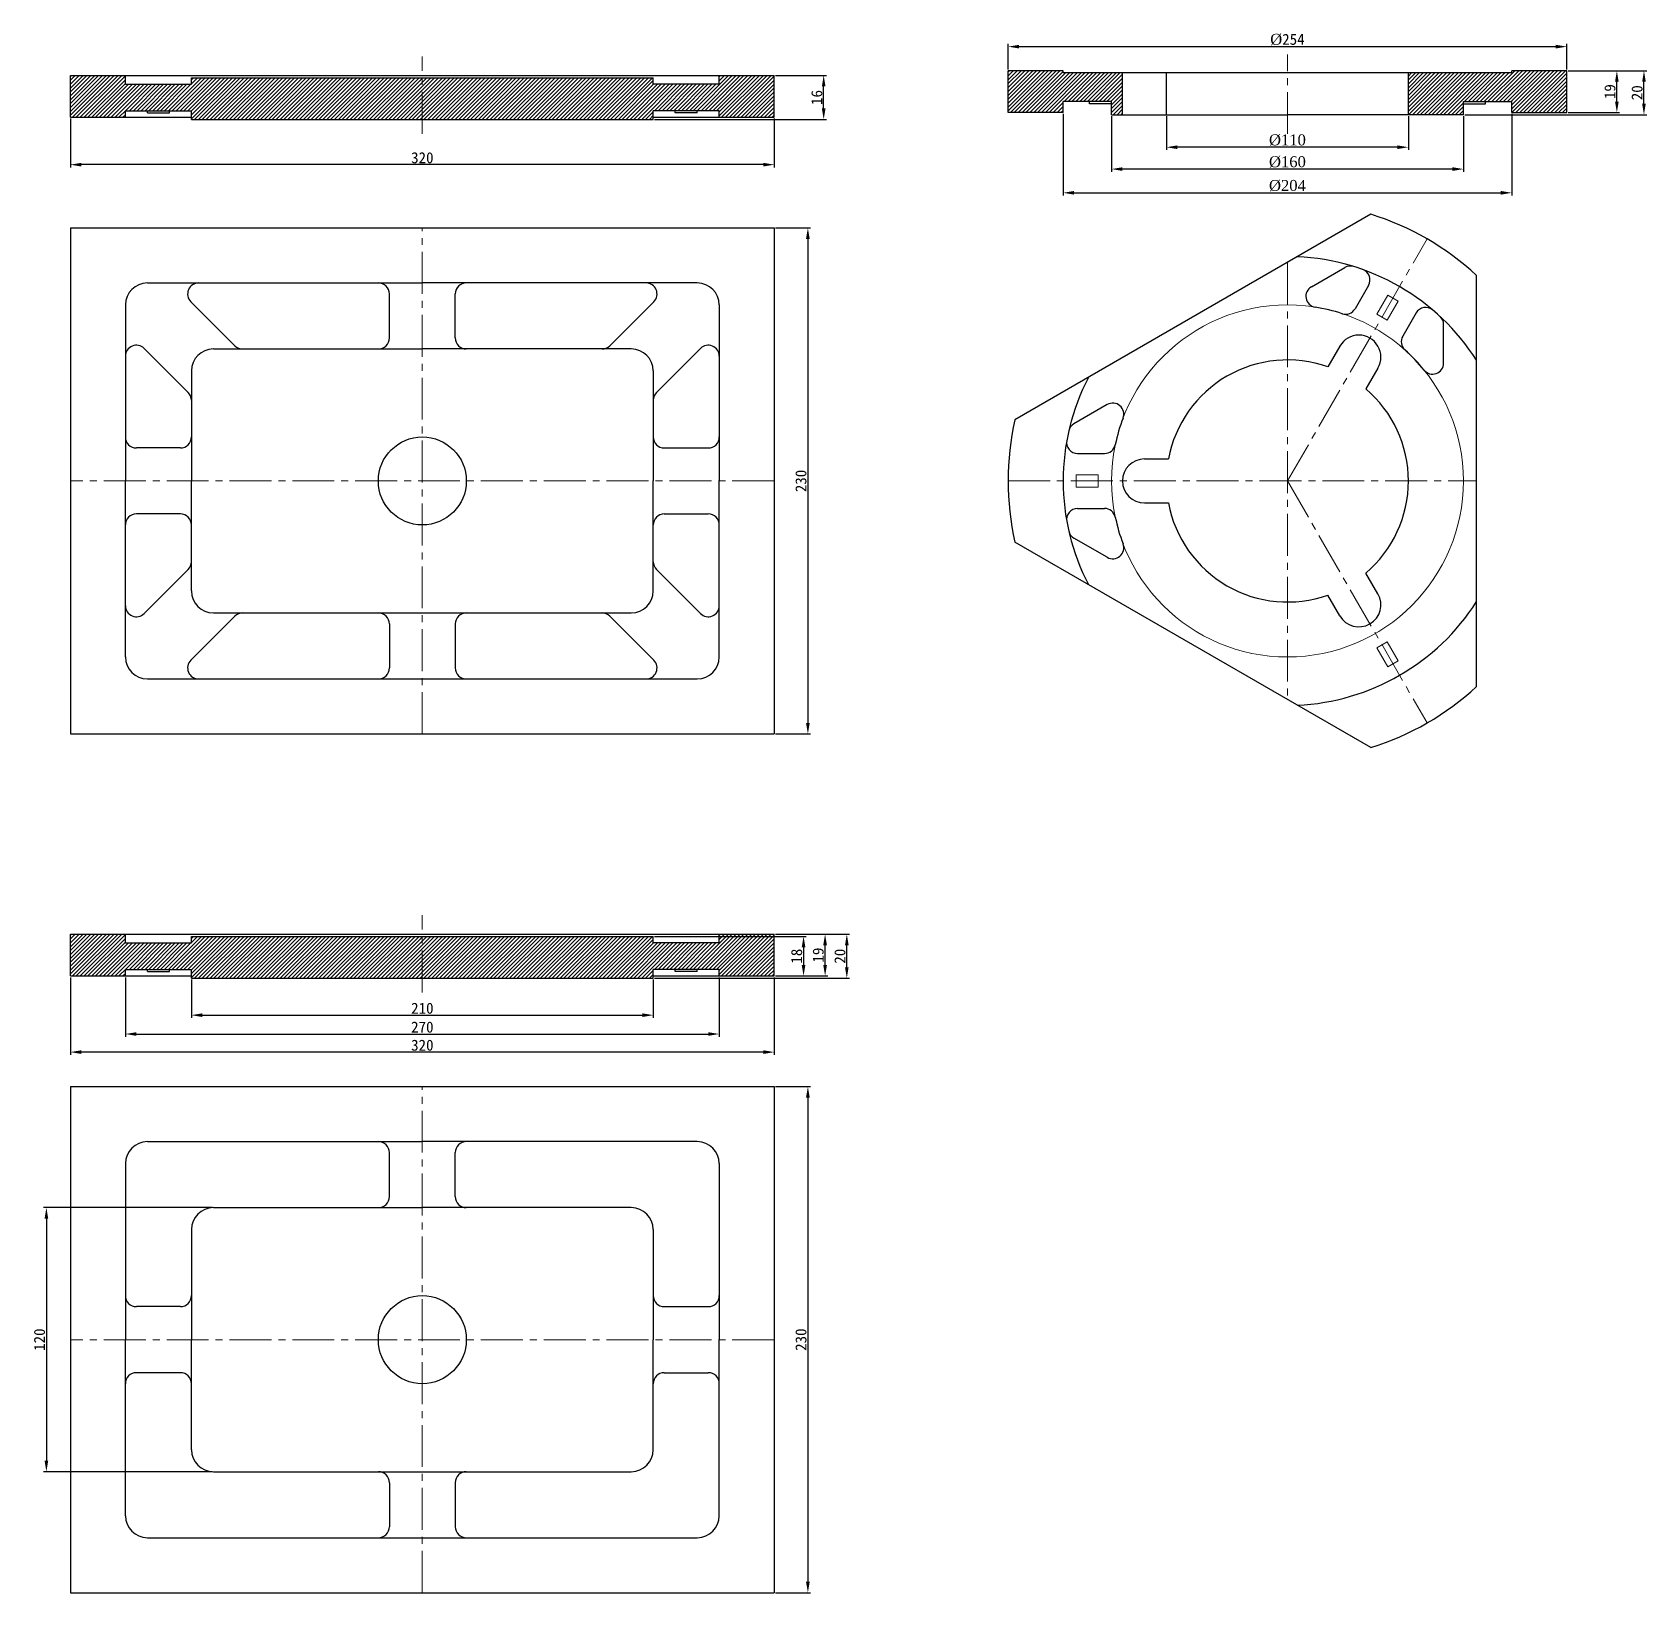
# Model space of a CAD drawing. Header units: inches. Extents: x -20 to 18950, y -1047 to 2551.
# Drawn here: x 11595 to 12329, y -694 to 15 of the extents above; entities that cross this region are included whole.
import ezdxf

# ---------------------------------------------------------------- set-up
doc = ezdxf.new("R2010")
doc.units = ezdxf.units.IN
doc.header["$MEASUREMENT"] = 0
doc.header["$PDSIZE"] = -5
doc.linetypes.add('CENTER2', pattern=[28.574999, 19.049999, -3.175, 3.175, -3.175])
doc.layers.get('0').update_dxf_attribs({"lineweight": 30})
doc.layers.get('Defpoints').update_dxf_attribs({"lineweight": 18})
for name, color, linetype, lineweight in [('cen', 1, 'CENTER2', 20), ('dim', 5, 'Continuous', 20), ('hat', 3, 'Continuous', 20)]:
    doc.layers.add(name, color=color, linetype=linetype, lineweight=lineweight)
doc.styles.get("Standard").update_dxf_attribs({"font": ''})
doc.styles.get('Standard').set_extended_font_data('宋体')
doc.dimstyles.new('ISO-25', dxfattribs={"dimtxt": 5, "dimasz": 5, "dimexe": 1.25, "dimexo": 0.625, "dimtad": 1, "dimdsep": 46, "dimtxsty": 'Standard', "dimcen": 2.5, "dimdle": 10, "dimadec": 0, "dimazin": 0, "dimtfac": 1, "dimtmove": 0, "dimatfit": 3, "dimfxl": 1, "dimtolj": 1, "dimarcsym": 0})

# ---------------------------------------------------------------- blocks, each defined once
blk = doc.blocks.new('*D10')
at = {"layer": 'Defpoints', "color": 0, "transparency": 16777216}
for p in [(12292.94, 8.44), (12038.94, -2.51), (12292.94, -2.51)]:
    blk.add_point(p, dxfattribs=at)
at = {"layer": 'dim', "color": 0, "linetype": 'Continuous', "lineweight": -2, "transparency": 16777216}
for p, q in [((12038.94, -1.88), (12038.94, 9.69)), ((12043.94, 8.44), (12287.94, 8.44)), ((12292.94, -1.88), (12292.94, 9.69))]:
    blk.add_line(p, q, dxfattribs=at)
at = {"layer": 'dim', "color": 0, "transparency": 16777216}
for points in [[(12043.94, 9.27), (12043.94, 7.61), (12038.94, 8.44)], [(12287.94, 9.27), (12287.94, 7.61), (12292.94, 8.44)]]:
    blk.add_solid(points, dxfattribs=at)
at = {"layer": 'dim', "color": 0, "transparency": 16777216, "insert": (12165.94, 11.67), "char_height": 5, "attachment_point": 5}
blk.add_mtext('\\A1;{\\fTimes New Roman|b0|i0|c0|p18;%%C}254', dxfattribs=at)
blk = doc.blocks.new('*D11')
at = {"layer": 'Defpoints', "color": 0, "transparency": 16777216}
for p in [(12110.94, -22.51), (12220.94, -22.51), (12110.94, -37.28)]:
    blk.add_point(p, dxfattribs=at)
at = {"layer": 'dim', "color": 0, "linetype": 'Continuous', "lineweight": -2, "transparency": 16777216}
for p, q in [((12110.94, -23.13), (12110.94, -38.53)), ((12220.94, -23.13), (12220.94, -38.53)), ((12215.94, -37.28), (12115.94, -37.28))]:
    blk.add_line(p, q, dxfattribs=at)
at = {"layer": 'dim', "color": 0, "transparency": 16777216}
for points in [[(12115.94, -36.44), (12115.94, -38.11), (12110.94, -37.28)], [(12215.94, -36.44), (12215.94, -38.11), (12220.94, -37.28)]]:
    blk.add_solid(points, dxfattribs=at)
at = {"layer": 'dim', "color": 0, "transparency": 16777216, "insert": (12165.94, -34.04), "char_height": 5, "attachment_point": 5}
blk.add_mtext('\\A1;{\\fTimes New Roman|b0|i0|c0|p18;%%C110}', dxfattribs=at)
blk = doc.blocks.new('*D12')
at = {"layer": 'Defpoints', "color": 0, "transparency": 16777216}
for p in [(12292.94, -2.51), (12315.73, -2.51), (12292.94, -21.51)]:
    blk.add_point(p, dxfattribs=at)
at = {"layer": 'dim', "color": 0, "linetype": 'Continuous', "lineweight": -2, "transparency": 16777216}
for p, q in [((12293.57, -2.51), (12316.98, -2.51)), ((12315.73, -16.51), (12315.73, -7.51)), ((12293.57, -21.51), (12316.98, -21.51))]:
    blk.add_line(p, q, dxfattribs=at)
at = {"layer": 'dim', "color": 0, "transparency": 16777216}
for points in [[(12314.9, -7.51), (12316.56, -7.51), (12315.73, -2.51)], [(12314.9, -16.51), (12316.56, -16.51), (12315.73, -21.51)]]:
    blk.add_solid(points, dxfattribs=at)
at = {"layer": 'dim', "color": 0, "transparency": 16777216, "insert": (12312.6, -12.01), "char_height": 5, "attachment_point": 5, "rotation": 90}
blk.add_mtext('\\A1;19', dxfattribs=at)
blk = doc.blocks.new('*D13')
at = {"layer": 'Defpoints', "color": 0, "transparency": 16777216}
for p in [(12292.94, -2.51), (12328.05, -2.51), (12245.94, -22.51)]:
    blk.add_point(p, dxfattribs=at)
at = {"layer": 'dim', "color": 0, "linetype": 'Continuous', "lineweight": -2, "transparency": 16777216}
for p, q in [((12293.57, -2.51), (12329.3, -2.51)), ((12328.05, -17.51), (12328.05, -7.51)), ((12246.57, -22.51), (12329.3, -22.51))]:
    blk.add_line(p, q, dxfattribs=at)
at = {"layer": 'dim', "color": 0, "transparency": 16777216}
for points in [[(12327.22, -7.51), (12328.88, -7.51), (12328.05, -2.51)], [(12327.22, -17.51), (12328.88, -17.51), (12328.05, -22.51)]]:
    blk.add_solid(points, dxfattribs=at)
at = {"layer": 'dim', "color": 0, "transparency": 16777216, "insert": (12324.92, -12.51), "char_height": 5, "attachment_point": 5, "rotation": 90}
blk.add_mtext('\\A1;20', dxfattribs=at)
blk = doc.blocks.new('*D14')
at = {"layer": 'Defpoints', "color": 0, "transparency": 16777216}
for p in [(12085.94, -22.51), (12245.94, -22.51), (12085.94, -47.21)]:
    blk.add_point(p, dxfattribs=at)
at = {"layer": 'dim', "color": 0, "linetype": 'Continuous', "lineweight": -2, "transparency": 16777216}
for p, q in [((12085.94, -23.13), (12085.94, -48.46)), ((12245.94, -23.13), (12245.94, -48.46)), ((12240.94, -47.21), (12090.94, -47.21))]:
    blk.add_line(p, q, dxfattribs=at)
at = {"layer": 'dim', "color": 0, "transparency": 16777216}
for points in [[(12090.94, -46.37), (12090.94, -48.04), (12085.94, -47.21)], [(12240.94, -46.37), (12240.94, -48.04), (12245.94, -47.21)]]:
    blk.add_solid(points, dxfattribs=at)
at = {"layer": 'dim', "color": 0, "transparency": 16777216, "insert": (12165.94, -43.97), "char_height": 5, "attachment_point": 5}
blk.add_mtext('\\A1;{\\fTimes New Roman|b0|i0|c0|p18;%%C160}', dxfattribs=at)
blk = doc.blocks.new('*D15')
at = {"layer": 'Defpoints', "color": 0, "transparency": 16777216}
for p in [(12063.94, -21.51), (12267.94, -21.51), (12267.94, -57.99)]:
    blk.add_point(p, dxfattribs=at)
at = {"layer": 'dim', "color": 0, "linetype": 'Continuous', "lineweight": -2, "transparency": 16777216}
for p, q in [((12063.94, -22.13), (12063.94, -59.24)), ((12267.94, -22.13), (12267.94, -59.24)), ((12068.94, -57.99), (12262.94, -57.99))]:
    blk.add_line(p, q, dxfattribs=at)
at = {"layer": 'dim', "color": 0, "transparency": 16777216}
for points in [[(12068.94, -57.16), (12068.94, -58.83), (12063.94, -57.99)], [(12262.94, -57.16), (12262.94, -58.83), (12267.94, -57.99)]]:
    blk.add_solid(points, dxfattribs=at)
at = {"layer": 'dim', "color": 0, "transparency": 16777216, "insert": (12165.94, -54.76), "char_height": 5, "attachment_point": 5}
blk.add_mtext('\\A1;{\\fTimes New Roman|b0|i0|c0|p18;%%C204}', dxfattribs=at)
blk = doc.blocks.new('*D16')
at = {"layer": 'Defpoints', "color": 0, "transparency": 16777216}
for p in [(11932.6, -4.67), (11955.08, -4.67), (11877.6, -24.67)]:
    blk.add_point(p, dxfattribs=at)
at = {"layer": 'dim', "color": 0, "linetype": 'Continuous', "lineweight": -2, "transparency": 16777216}
for p, q in [((11933.23, -4.67), (11956.33, -4.67)), ((11955.08, -19.67), (11955.08, -9.67)), ((11878.23, -24.67), (11956.33, -24.67))]:
    blk.add_line(p, q, dxfattribs=at)
at = {"layer": 'dim', "color": 0, "transparency": 16777216}
for points in [[(11954.25, -9.67), (11955.92, -9.67), (11955.08, -4.67)], [(11954.25, -19.67), (11955.92, -19.67), (11955.08, -24.67)]]:
    blk.add_solid(points, dxfattribs=at)
at = {"layer": 'dim', "color": 0, "transparency": 16777216, "insert": (11951.96, -14.67), "char_height": 5, "attachment_point": 5, "rotation": 90}
blk.add_mtext('\\A1;16', dxfattribs=at)
blk = doc.blocks.new('*D17')
at = {"layer": 'Defpoints', "color": 0, "transparency": 16777216}
for p in [(11612.6, -23.67), (11932.6, -23.67), (11612.6, -45.2)]:
    blk.add_point(p, dxfattribs=at)
at = {"layer": 'dim', "color": 0, "linetype": 'Continuous', "lineweight": -2, "transparency": 16777216}
for p, q in [((11612.6, -24.29), (11612.6, -46.45)), ((11932.6, -24.29), (11932.6, -46.45)), ((11927.6, -45.2), (11617.6, -45.2))]:
    blk.add_line(p, q, dxfattribs=at)
at = {"layer": 'dim', "color": 0, "transparency": 16777216}
for points in [[(11617.6, -44.37), (11617.6, -46.04), (11612.6, -45.2)], [(11927.6, -44.37), (11927.6, -46.04), (11932.6, -45.2)]]:
    blk.add_solid(points, dxfattribs=at)
at = {"layer": 'dim', "color": 0, "transparency": 16777216, "insert": (11772.6, -42.08), "char_height": 5, "attachment_point": 5}
blk.add_mtext('\\A1;320', dxfattribs=at)
blk = doc.blocks.new('*D18')
at = {"layer": 'Defpoints', "color": 0, "transparency": 16777216}
for p in [(11932.6, -73.96), (11932.6, -303.96), (11947.9, -303.96)]:
    blk.add_point(p, dxfattribs=at)
at = {"layer": 'dim', "color": 0, "linetype": 'Continuous', "lineweight": -2, "transparency": 16777216}
for p, q in [((11933.23, -73.96), (11949.15, -73.96)), ((11947.9, -78.96), (11947.9, -298.96)), ((11933.23, -303.96), (11949.15, -303.96))]:
    blk.add_line(p, q, dxfattribs=at)
at = {"layer": 'dim', "color": 0, "transparency": 16777216}
for points in [[(11947.06, -78.96), (11948.73, -78.96), (11947.9, -73.96)], [(11947.06, -298.96), (11948.73, -298.96), (11947.9, -303.96)]]:
    blk.add_solid(points, dxfattribs=at)
at = {"layer": 'dim', "color": 0, "transparency": 16777216, "insert": (11944.77, -188.96), "char_height": 5, "attachment_point": 5, "rotation": 90}
blk.add_mtext('\\A1;230', dxfattribs=at)
blk = doc.blocks.new('*D38')
at = {"layer": 'Defpoints', "color": 0, "transparency": 16777216}
for p in [(11932.6, -394.94), (11965.61, -394.94), (11877.6, -414.94)]:
    blk.add_point(p, dxfattribs=at)
at = {"layer": 'dim', "color": 0, "linetype": 'Continuous', "lineweight": -2, "transparency": 16777216}
for p, q in [((11933.23, -394.94), (11966.86, -394.94)), ((11965.61, -409.94), (11965.61, -399.94)), ((11878.23, -414.94), (11966.86, -414.94))]:
    blk.add_line(p, q, dxfattribs=at)
at = {"layer": 'dim', "color": 0, "transparency": 16777216}
for points in [[(11964.78, -399.94), (11966.44, -399.94), (11965.61, -394.94)], [(11964.78, -409.94), (11966.44, -409.94), (11965.61, -414.94)]]:
    blk.add_solid(points, dxfattribs=at)
at = {"layer": 'dim', "color": 0, "transparency": 16777216, "insert": (11962.49, -404.94), "char_height": 5, "attachment_point": 5, "rotation": 90}
blk.add_mtext('\\A1;20', dxfattribs=at)
blk = doc.blocks.new('*D39')
at = {"layer": 'Defpoints', "color": 0, "transparency": 16777216}
for p in [(11933.23, -394.94), (11955.73, -394.94), (11932.6, -413.94)]:
    blk.add_point(p, dxfattribs=at)
at = {"layer": 'dim', "color": 0, "linetype": 'Continuous', "lineweight": -2, "transparency": 16777216}
for p, q in [((11933.85, -394.94), (11956.98, -394.94)), ((11955.73, -408.94), (11955.73, -399.94)), ((11933.23, -413.94), (11956.98, -413.94))]:
    blk.add_line(p, q, dxfattribs=at)
at = {"layer": 'dim', "color": 0, "transparency": 16777216}
for points in [[(11954.9, -399.94), (11956.56, -399.94), (11955.73, -394.94)], [(11954.9, -408.94), (11956.56, -408.94), (11955.73, -413.94)]]:
    blk.add_solid(points, dxfattribs=at)
at = {"layer": 'dim', "color": 0, "transparency": 16777216, "insert": (11952.61, -404.44), "char_height": 5, "attachment_point": 5, "rotation": 90}
blk.add_mtext('\\A1;19', dxfattribs=at)
blk = doc.blocks.new('*D40')
at = {"layer": 'Defpoints', "color": 0, "transparency": 16777216}
for p in [(11877.6, -395.94), (11932.6, -413.94), (11945.94, -413.94)]:
    blk.add_point(p, dxfattribs=at)
at = {"layer": 'dim', "color": 0, "linetype": 'Continuous', "lineweight": -2, "transparency": 16777216}
for p, q in [((11878.23, -395.94), (11947.19, -395.94)), ((11945.94, -400.94), (11945.94, -408.94)), ((11933.23, -413.94), (11947.19, -413.94))]:
    blk.add_line(p, q, dxfattribs=at)
at = {"layer": 'dim', "color": 0, "transparency": 16777216}
for points in [[(11945.1, -400.94), (11946.77, -400.94), (11945.94, -395.94)], [(11945.1, -408.94), (11946.77, -408.94), (11945.94, -413.94)]]:
    blk.add_solid(points, dxfattribs=at)
at = {"layer": 'dim', "color": 0, "transparency": 16777216, "insert": (11942.81, -404.94), "char_height": 5, "attachment_point": 5, "rotation": 90}
blk.add_mtext('\\A1;18', dxfattribs=at)
blk = doc.blocks.new('*D41')
at = {"layer": 'Defpoints', "color": 0, "transparency": 16777216}
for p in [(11612.6, -413.94), (11932.6, -413.94), (11612.6, -448.54)]:
    blk.add_point(p, dxfattribs=at)
at = {"layer": 'dim', "color": 0, "linetype": 'Continuous', "lineweight": -2, "transparency": 16777216}
for p, q in [((11612.6, -414.57), (11612.6, -449.79)), ((11932.6, -414.57), (11932.6, -449.79)), ((11927.6, -448.54), (11617.6, -448.54))]:
    blk.add_line(p, q, dxfattribs=at)
at = {"layer": 'dim', "color": 0, "transparency": 16777216}
for points in [[(11617.6, -447.71), (11617.6, -449.37), (11612.6, -448.54)], [(11927.6, -447.71), (11927.6, -449.37), (11932.6, -448.54)]]:
    blk.add_solid(points, dxfattribs=at)
at = {"layer": 'dim', "color": 0, "transparency": 16777216, "insert": (11772.6, -445.42), "char_height": 5, "attachment_point": 5}
blk.add_mtext('\\A1;320', dxfattribs=at)
blk = doc.blocks.new('*D42')
at = {"layer": 'Defpoints', "color": 0, "transparency": 16777216}
for p in [(11667.6, -414.94), (11877.6, -414.94), (11877.6, -431.75)]:
    blk.add_point(p, dxfattribs=at)
at = {"layer": 'dim', "color": 0, "linetype": 'Continuous', "lineweight": -2, "transparency": 16777216}
for p, q in [((11667.6, -415.57), (11667.6, -433)), ((11877.6, -415.57), (11877.6, -433)), ((11672.6, -431.75), (11872.6, -431.75))]:
    blk.add_line(p, q, dxfattribs=at)
at = {"layer": 'dim', "color": 0, "transparency": 16777216}
for points in [[(11672.6, -430.92), (11672.6, -432.59), (11667.6, -431.75)], [(11872.6, -430.92), (11872.6, -432.59), (11877.6, -431.75)]]:
    blk.add_solid(points, dxfattribs=at)
at = {"layer": 'dim', "color": 0, "transparency": 16777216, "insert": (11772.6, -428.63), "char_height": 5, "attachment_point": 5}
blk.add_mtext('\\A1;210', dxfattribs=at)
blk = doc.blocks.new('*D43')
at = {"layer": 'Defpoints', "color": 0, "transparency": 16777216}
for p in [(11637.6, -413.94), (11907.6, -413.94), (11907.6, -440.32)]:
    blk.add_point(p, dxfattribs=at)
at = {"layer": 'dim', "color": 0, "linetype": 'Continuous', "lineweight": -2, "transparency": 16777216}
for p, q in [((11637.6, -414.57), (11637.6, -441.57)), ((11907.6, -414.57), (11907.6, -441.57)), ((11642.6, -440.32), (11902.6, -440.32))]:
    blk.add_line(p, q, dxfattribs=at)
at = {"layer": 'dim', "color": 0, "transparency": 16777216}
for points in [[(11642.6, -439.49), (11642.6, -441.15), (11637.6, -440.32)], [(11902.6, -439.49), (11902.6, -441.15), (11907.6, -440.32)]]:
    blk.add_solid(points, dxfattribs=at)
at = {"layer": 'dim', "color": 0, "transparency": 16777216, "insert": (11772.6, -437.2), "char_height": 5, "attachment_point": 5}
blk.add_mtext('\\A1;270', dxfattribs=at)
blk = doc.blocks.new('*D44')
at = {"layer": 'Defpoints', "color": 0, "transparency": 16777216}
for p in [(11932.6, -464.23), (11932.6, -694.23), (11947.9, -694.23)]:
    blk.add_point(p, dxfattribs=at)
at = {"layer": 'dim', "color": 0, "linetype": 'Continuous', "lineweight": -2, "transparency": 16777216}
for p, q in [((11933.23, -464.23), (11949.15, -464.23)), ((11947.9, -469.23), (11947.9, -689.23)), ((11933.23, -694.23), (11949.15, -694.23))]:
    blk.add_line(p, q, dxfattribs=at)
at = {"layer": 'dim', "color": 0, "transparency": 16777216}
for points in [[(11947.06, -469.23), (11948.73, -469.23), (11947.9, -464.23)], [(11947.06, -689.23), (11948.73, -689.23), (11947.9, -694.23)]]:
    blk.add_solid(points, dxfattribs=at)
at = {"layer": 'dim', "color": 0, "transparency": 16777216, "insert": (11944.77, -579.23), "char_height": 5, "attachment_point": 5, "rotation": 90}
blk.add_mtext('\\A1;230', dxfattribs=at)
blk = doc.blocks.new('*D37')
at = {"layer": 'Defpoints', "color": 0, "transparency": 16777216}
for p in [(11677.6, -519.23), (11601.66, -639.23), (11677.6, -639.23)]:
    blk.add_point(p, dxfattribs=at)
at = {"layer": 'dim', "color": 0, "linetype": 'Continuous', "lineweight": -2, "transparency": 16777216}
for p, q in [((11676.98, -519.23), (11600.41, -519.23)), ((11601.66, -524.23), (11601.66, -634.23)), ((11676.98, -639.23), (11600.41, -639.23))]:
    blk.add_line(p, q, dxfattribs=at)
at = {"layer": 'dim', "color": 0, "transparency": 16777216}
for points in [[(11600.83, -524.23), (11602.5, -524.23), (11601.66, -519.23)], [(11600.83, -634.23), (11602.5, -634.23), (11601.66, -639.23)]]:
    blk.add_solid(points, dxfattribs=at)
at = {"layer": 'dim', "color": 0, "transparency": 16777216, "insert": (11598.54, -579.23), "char_height": 5, "attachment_point": 5, "rotation": 90}
blk.add_mtext('\\A1;120', dxfattribs=at)

msp = doc.modelspace()

# ---------------------------------------------------------------- hatches: boundary and pattern name
at = {"layer": 'hat'}
h = msp.add_hatch(dxfattribs=at)
h.set_pattern_fill('ANSI31', color=256, scale=10)
h.set_pattern_definition([(45, (104.2238, 0), (-0.88388348, 0.88388348), [])])
h.paths.add_polyline_path([(11772.602, -5.668), (11667.602, -5.668), (11667.602, -8.668), (11637.602, -8.668), (11637.602, -4.668), (11612.602, -4.668), (11612.602, -23.668), (11637.602, -23.668), (11637.602, -20.668), (11667.602, -20.668), (11667.602, -24.668), (11772.602, -24.668)])
h.paths.add_polyline_path([(11932.602, -4.668), (11907.602, -4.668), (11907.602, -8.668), (11877.602, -8.668), (11877.602, -5.668), (11772.602, -5.668), (11772.602, -24.668), (11877.602, -24.668), (11877.602, -20.668), (11907.602, -20.668), (11907.602, -23.668), (11932.602, -23.668)])
h = msp.add_hatch(dxfattribs=at)
h.set_pattern_fill('ANSI31', color=256, scale=10)
h.paths.add_polyline_path([(12090.943, -3.508), (12063.943, -3.508), (12063.943, -2.508), (12038.943, -2.508), (12038.943, -21.508), (12063.943, -21.508), (12063.943, -16.508), (12085.943, -16.508), (12085.943, -22.508), (12090.943, -22.508)])
h.paths.add_polyline_path([(12292.943, -2.508), (12267.943, -2.508), (12267.943, -3.508), (12220.943, -3.508), (12220.943, -22.508), (12245.943, -22.508), (12245.943, -16.508), (12267.943, -16.508), (12267.943, -21.508), (12292.943, -21.508)])
h = msp.add_hatch(dxfattribs=at)
h.set_pattern_fill('ANSI31', color=256, scale=10)
h.set_pattern_definition([(45, (104.2238, -390.2728), (-0.88388348, 0.88388348), [])])
h.paths.add_polyline_path([(11772.602, -395.941), (11667.602, -395.941), (11667.602, -398.941), (11637.602, -398.941), (11637.602, -394.941), (11612.602, -394.941), (11612.602, -413.941), (11637.602, -413.941), (11637.602, -410.941), (11667.602, -410.941), (11667.602, -414.941), (11772.602, -414.941)])
h.paths.add_polyline_path([(11932.602, -394.941), (11907.602, -394.941), (11907.602, -398.941), (11877.602, -398.941), (11877.602, -395.941), (11772.602, -395.941), (11772.602, -414.941), (11877.602, -414.941), (11877.602, -410.941), (11907.602, -410.941), (11907.602, -413.941), (11932.602, -413.941)])

# ---------------------------------------------------------------- linework, layer by layer
for p, q in [((11612.602, -4.668), (11932.602, -4.668)), ((11612.602, -23.668), (11612.602, -4.668)), ((11637.602, -8.668), (11637.602, -4.668)), ((11667.602, -5.668), (11877.602, -5.668)), ((11667.602, -8.668), (11667.602, -5.668)), ((11877.602, -8.668), (11877.602, -5.668)), ((11907.602, -8.668), (11907.602, -4.668)), ((11932.602, -23.668), (11932.602, -4.668)), ((12038.943, -21.508), (12038.943, -2.508)), ((12063.943, -2.508), (12038.943, -2.508)), ((12063.943, -3.508), (12063.943, -2.508)), ((12267.943, -3.508), (12063.943, -3.508)), ((12090.943, -22.508), (12090.943, -3.508)), ((12110.943, -18.508), (12110.943, -3.508)), ((12110.943, -22.508), (12110.943, -3.508)), ((12220.943, -22.508), (12220.943, -3.508)), ((12292.943, -2.508), (12267.943, -2.508)), ((12267.943, -3.508), (12267.943, -2.508)), ((12292.943, -21.508), (12292.943, -2.508)), ((11637.602, -8.668), (11667.602, -8.668)), ((11907.602, -8.668), (11877.602, -8.668)), ((11637.602, -23.668), (11637.602, -20.668)), ((11637.602, -20.668), (11667.602, -20.668)), ((11647.602, -21.668), (11647.602, -20.668)), ((11647.602, -21.668), (11657.602, -21.668)), ((11657.602, -21.668), (11657.602, -20.668)), ((11667.602, -24.668), (11667.602, -20.668)), ((11877.602, -24.668), (11877.602, -20.668)), ((11907.602, -20.668), (11877.602, -20.668)), ((11887.602, -21.668), (11887.602, -20.668)), ((11897.602, -21.668), (11887.602, -21.668)), ((11897.602, -21.668), (11897.602, -20.668)), ((11907.602, -23.668), (11907.602, -20.668)), ((12063.943, -21.508), (12038.943, -21.508)), ((12063.943, -21.508), (12063.943, -16.508)), ((12085.943, -16.508), (12063.943, -16.508)), ((12075.943, -17.508), (12075.943, -16.508)), ((12085.943, -17.508), (12075.943, -17.508)), ((12085.943, -22.508), (12085.943, -16.508)), ((12085.943, -17.508), (12085.943, -16.508)), ((12245.943, -22.508), (12245.943, -16.508)), ((12245.943, -16.508), (12267.943, -16.508)), ((12245.943, -17.508), (12245.943, -16.508)), ((12245.943, -17.508), (12255.943, -17.508)), ((12255.943, -17.508), (12255.943, -16.508)), ((12267.943, -21.508), (12267.943, -16.508)), ((12267.943, -21.508), (12292.943, -21.508)), ((11612.602, -23.668), (11667.602, -23.668)), ((11667.602, -24.668), (11877.602, -24.668)), ((11877.602, -23.668), (11932.602, -23.668)), ((12085.943, -22.508), (12165.943, -22.508)), ((12245.943, -22.508), (12165.943, -22.508)), ((12203.873, -67.757), (12042.012, -161.207)), ((11612.602, -73.96), (11612.602, -303.96)), ((11612.602, -73.96), (11932.602, -73.96)), ((11932.602, -73.96), (11932.602, -303.96)), ((12176.83, -100.691), (12192.004, -91.93)), ((11647.602, -98.96), (11772.602, -98.96)), ((11897.602, -98.96), (11772.602, -98.96)), ((12202.822, -100.084), (12196.707, -110.675)), ((12251.943, -282.411), (12251.943, -95.509)), ((11637.602, -108.96), (11637.602, -188.96)), ((11667.35, -107.496), (11687.35, -127.496)), ((11757.602, -123.96), (11757.602, -103.96)), ((11787.602, -123.96), (11787.602, -103.96)), ((11877.853, -107.496), (11857.853, -127.496)), ((11907.602, -108.96), (11907.602, -188.96)), ((12224.472, -112.584), (12218.358, -123.175)), ((12236.943, -135.397), (12236.943, -117.876)), ((11646.137, -128.709), (11666.137, -148.709)), ((11677.602, -128.96), (11772.602, -128.96)), ((11867.602, -128.96), (11772.602, -128.96)), ((11899.066, -128.709), (11879.066, -148.709)), ((12189.782, -127.668), (12184.324, -137.123)), ((11667.602, -138.96), (11667.602, -188.96)), ((11877.602, -138.96), (11877.602, -188.96)), ((12207.103, -137.668), (12201.645, -147.123)), ((12084.056, -154.254), (12068.882, -163.014)), ((11662.602, -173.96), (11642.602, -173.96)), ((11882.602, -173.96), (11902.602, -173.96)), ((12070.534, -176.46), (12082.764, -176.46)), ((12100.943, -178.96), (12111.859, -178.96)), ((11637.602, -268.96), (11637.602, -188.96)), ((11667.602, -238.96), (11667.602, -188.96)), ((11877.602, -238.96), (11877.602, -188.96)), ((11907.602, -268.96), (11907.602, -188.96)), ((11662.602, -203.96), (11642.602, -203.96)), ((11882.602, -203.96), (11902.602, -203.96)), ((12070.534, -201.46), (12082.764, -201.46)), ((12100.943, -198.96), (12111.859, -198.96)), ((12203.873, -310.163), (12042.012, -216.713)), ((12084.056, -223.666), (12068.882, -214.906)), ((11646.137, -249.211), (11666.137, -229.211)), ((11899.066, -249.211), (11879.066, -229.211)), ((12207.103, -240.252), (12201.645, -230.797)), ((12189.782, -250.252), (12184.324, -240.797)), ((11677.602, -248.96), (11867.602, -248.96)), ((11667.35, -270.424), (11687.35, -250.424)), ((11757.602, -253.96), (11757.602, -273.96)), ((11787.602, -253.96), (11787.602, -273.96)), ((11877.853, -270.424), (11857.853, -250.424)), ((11647.602, -278.96), (11897.602, -278.96)), ((11612.602, -303.96), (11932.602, -303.96)), ((11612.602, -394.941), (11932.602, -394.941)), ((11612.602, -413.941), (11612.602, -394.941)), ((11637.602, -398.941), (11637.602, -394.941)), ((11667.602, -395.941), (11877.602, -395.941)), ((11667.602, -398.941), (11667.602, -395.941)), ((11877.602, -398.941), (11877.602, -395.941)), ((11907.602, -398.941), (11907.602, -394.941)), ((11932.602, -413.941), (11932.602, -394.941)), ((11637.602, -398.941), (11667.602, -398.941)), ((11907.602, -398.941), (11877.602, -398.941)), ((11637.602, -410.941), (11667.602, -410.941)), ((11637.602, -413.941), (11637.602, -410.941)), ((11647.602, -411.941), (11647.602, -410.941)), ((11657.602, -411.941), (11657.602, -410.941)), ((11667.602, -414.941), (11667.602, -410.941)), ((11877.602, -414.941), (11877.602, -410.941)), ((11907.602, -410.941), (11877.602, -410.941)), ((11887.602, -411.941), (11887.602, -410.941)), ((11897.602, -411.941), (11897.602, -410.941)), ((11907.602, -413.941), (11907.602, -410.941)), ((11612.602, -413.941), (11667.602, -413.941)), ((11647.602, -411.941), (11657.602, -411.941)), ((11667.602, -414.941), (11877.602, -414.941)), ((11877.602, -413.941), (11932.602, -413.941)), ((11897.602, -411.941), (11887.602, -411.941)), ((11612.602, -464.233), (11612.602, -694.233)), ((11612.602, -464.233), (11932.602, -464.233)), ((11932.602, -464.233), (11932.602, -694.233)), ((11647.602, -489.233), (11772.602, -489.233)), ((11897.602, -489.233), (11772.602, -489.233)), ((11757.602, -514.233), (11757.602, -494.233)), ((11787.602, -514.233), (11787.602, -494.233)), ((11637.602, -499.233), (11637.602, -579.233)), ((11907.602, -499.233), (11907.602, -579.233)), ((11677.602, -519.233), (11772.602, -519.233)), ((11867.602, -519.233), (11772.602, -519.233)), ((11667.602, -529.233), (11667.602, -579.233)), ((11877.602, -529.233), (11877.602, -579.233)), ((11662.602, -564.233), (11642.602, -564.233)), ((11882.602, -564.233), (11902.602, -564.233)), ((11637.602, -659.233), (11637.602, -579.233)), ((11667.602, -629.233), (11667.602, -579.233)), ((11877.602, -629.233), (11877.602, -579.233)), ((11907.602, -659.233), (11907.602, -579.233)), ((11662.602, -594.233), (11642.602, -594.233)), ((11882.602, -594.233), (11902.602, -594.233)), ((11677.602, -639.233), (11867.602, -639.233)), ((11757.602, -644.233), (11757.602, -664.233)), ((11787.602, -644.233), (11787.602, -664.233)), ((11647.602, -669.233), (11897.602, -669.233)), ((11612.602, -694.233), (11932.602, -694.233))]:
    msp.add_line(p, q)
for centre in [(11772.602, -188.96), (11772.602, -579.233)]:
    msp.add_circle(centre, 20)
for centre, radius, start, end in [((12165.943, -188.96), 127, 47.377471, 72.622529), ((12165.943, -188.96), 102, 32.527096, 87.472904), ((12194.504, -96.26), 5, 72.875876, 120), ((12198.491, -97.584), 5, 330, 70.39378), ((11647.602, -108.96), 10, 90, 180), ((11670.886, -103.96), 5, 90, 225), ((11752.602, -103.96), 5, 0, 90), ((11792.602, -103.96), 5, 90, 180), ((11874.317, -103.96), 5, 315, 90), ((11897.602, -108.96), 10, 360, 90), ((12179.33, -105.021), 5, 120, 260.938552), ((12165.943, -188.96), 80, 71.881156, 80.938552), ((12228.802, -115.084), 5, 49.60622, 150), ((12192.377, -108.175), 5, 251.881156, 330), ((12231.943, -117.876), 5, 0, 47.124124), ((11752.602, -123.96), 5, 270, 0), ((11792.602, -123.96), 5, 180, 270), ((12198.443, -132.668), 10, 330, 150), ((12222.688, -125.675), 5, 150, 228.118844), ((11642.602, -132.244), 5, 45, 180), ((11677.602, -138.96), 10, 90, 180), ((11690.886, -123.96), 5, 225, 270), ((11854.317, -123.96), 5, 270, 315), ((11867.602, -138.96), 10, 360, 90), ((11902.602, -132.244), 5, 360, 135), ((12165.943, -188.96), 80, 39.061448, 48.118844), ((12165.943, -188.96), 55, 70.475682, 169.524318), ((12231.943, -135.397), 5, 219.061448, 0), ((12165.943, -188.96), 102, 152.527096, 180), ((11662.602, -152.244), 5, 0, 45), ((11882.602, -152.244), 5, 135, 180), ((12086.556, -158.584), 5, 339.061448, 120), ((12165.943, -188.96), 55, 310.475682, 49.524318), ((12165.943, -188.96), 127, 167.377471, 192.622529), ((12165.943, -188.96), 80, 159.061448, 168.118844), ((12071.382, -167.345), 5, 120, 167.124124), ((11642.602, -168.96), 5, 180, 270), ((11662.602, -168.96), 5, 270, 0), ((11882.602, -168.96), 5, 180, 270), ((11902.602, -168.96), 5, 270, 0), ((12070.534, -171.46), 5, 169.60622, 270), ((12082.764, -171.46), 5, 270, 348.118844), ((12100.943, -188.96), 10, 90, 270), ((12165.943, -188.96), 102, 180, 207.472904), ((11642.602, -208.96), 5, 90, 180), ((11662.602, -208.96), 5, 0, 90), ((11882.602, -208.96), 5, 90, 180), ((11902.602, -208.96), 5, 0, 90), ((12070.534, -206.46), 5, 90, 190.39378), ((12082.764, -206.46), 5, 11.881156, 90), ((12165.943, -188.96), 80, 191.881156, 200.938552), ((12165.943, -188.96), 55, 190.475682, 289.524318), ((12071.382, -210.575), 5, 192.875876, 240), ((12086.556, -219.336), 5, 240, 20.938552), ((11662.602, -225.676), 5, 315, 360), ((11882.602, -225.676), 5, 180, 225), ((11677.602, -238.96), 10, 180, 270), ((11867.602, -238.96), 10, 270, 360), ((12198.443, -245.252), 10, 210, 30), ((11642.602, -245.676), 5, 180, 315), ((11690.886, -253.96), 5, 90, 135), ((11752.602, -253.96), 5, 0, 90), ((11792.602, -253.96), 5, 90, 180), ((11854.317, -253.96), 5, 45, 90), ((11902.602, -245.676), 5, 225, 0), ((12165.943, -188.96), 102, 272.527096, 327.472904), ((11647.602, -268.96), 10, 180, 270), ((11670.886, -273.96), 5, 135, 270), ((11874.317, -273.96), 5, 270, 45), ((11897.602, -268.96), 10, 270, 360), ((11752.602, -273.96), 5, 270, 0), ((11792.602, -273.96), 5, 180, 270), ((12165.943, -188.96), 127, 287.377471, 312.622529), ((11647.602, -499.233), 10, 90, 180), ((11752.602, -494.233), 5, 0, 90), ((11792.602, -494.233), 5, 90, 180), ((11897.602, -499.233), 10, 0, 90), ((11677.602, -529.233), 10, 90, 180), ((11752.602, -514.233), 5, 270, 0), ((11792.602, -514.233), 5, 180, 270), ((11867.602, -529.233), 10, 0, 90), ((11642.602, -559.233), 5, 180, 270), ((11662.602, -559.233), 5, 270, 0), ((11882.602, -559.233), 5, 180, 270), ((11902.602, -559.233), 5, 270, 0), ((11642.602, -599.233), 5, 90, 180), ((11662.602, -599.233), 5, 0, 90), ((11882.602, -599.233), 5, 90, 180), ((11902.602, -599.233), 5, 0, 90), ((11677.602, -629.233), 10, 180, 270), ((11867.602, -629.233), 10, 270, 360), ((11752.602, -644.233), 5, 0, 90), ((11792.602, -644.233), 5, 90, 180), ((11647.602, -659.233), 10, 180, 270), ((11897.602, -659.233), 10, 270, 0), ((11752.602, -664.233), 5, 270, 0), ((11792.602, -664.233), 5, 180, 270)]:
    msp.add_arc(centre, radius, start, end)
at = {"layer": 'cen'}
for p, q in [((11772.602, -31.185), (11772.602, 4.014)), ((12165.943, -31.248), (12165.943, 4.887)), ((11772.602, -303.96), (11772.602, -73.96)), ((12165.943, -188.96), (12229.443, -78.975)), ((12165.943, -89.656), (12165.943, -288.264)), ((11932.602, -188.96), (11612.602, -188.96)), ((12038.943, -188.96), (12251.943, -188.96)), ((12165.943, -188.96), (12229.443, -298.945)), ((11772.602, -421.458), (11772.602, -386.259)), ((11772.602, -694.233), (11772.602, -464.233)), ((11932.602, -579.233), (11612.602, -579.233))]:
    msp.add_line(p, q, dxfattribs=at)
at = {"layer": 'dim'}
for p, q in [((12211.561, -104.447), (12206.561, -113.107)), ((12216.324, -107.197), (12211.324, -115.857)), ((12216.324, -107.197), (12211.561, -104.447)), ((12211.324, -115.857), (12206.561, -113.107)), ((12069.943, -186.21), (12079.943, -186.21)), ((12069.943, -191.71), (12069.943, -186.21)), ((12079.943, -191.71), (12079.943, -186.21)), ((12069.943, -191.71), (12079.943, -191.71)), ((12211.324, -262.063), (12206.561, -264.813)), ((12216.324, -270.723), (12211.324, -262.063)), ((12211.561, -273.473), (12206.561, -264.813)), ((12216.324, -270.723), (12211.561, -273.473))]:
    msp.add_line(p, q, dxfattribs=at)
msp.add_circle((12165.943, -188.96), 80, dxfattribs=at)

# ---------------------------------------------------------------- dimensions: what is measured, and where the dimension line sits
dim = msp.add_linear_dim(base=(12292.943, 8.441), p1=(12038.943, -2.508), p2=(12292.943, -2.508), text='{\\fTimes New Roman|b0|i0|c0|p18;%%C}<>', dimstyle='ISO-25', dxfattribs=at)
dim.commit()
dim.dimension.update_dxf_attribs({"geometry": '*D10', "text_midpoint": (12165.943, 8.441), "dimtype": 160})
dim = msp.add_linear_dim(base=(11955.082, -4.668), p1=(11877.602, -24.668), p2=(11932.602, -4.668), angle=90, text='16', dimstyle='ISO-25', dxfattribs=at)
dim.commit()
dim.dimension.update_dxf_attribs({"geometry": '*D16', "text_midpoint": (11955.082, -14.668), "dimtype": 160})
for base, p1, p2, picture, middle in [((12328.05, -2.508), (12245.943, -22.508), (12292.943, -2.508), '*D13', (12324.925, -12.508)), ((12315.729, -2.508), (12292.943, -21.508), (12292.943, -2.508), '*D12', (12312.604, -12.008)), ((11947.897, -303.96), (11932.602, -73.96), (11932.602, -303.96), '*D18', (11944.772, -188.96)), ((11947.897, -694.233), (11932.602, -464.233), (11932.602, -694.233), '*D44', (11944.772, -579.233)), ((11601.664, -639.233), (11677.602, -519.233), (11677.602, -639.233), '*D37', (11598.539, -579.233))]:
    dim = msp.add_linear_dim(base=base, p1=p1, p2=p2, angle=90, dimstyle='ISO-25', dxfattribs=at)
    dim.commit()
    dim.dimension.update_dxf_attribs({"geometry": picture, "text_midpoint": middle})
for base, p1, p2, picture, middle in [((12267.943, -57.992), (12063.943, -21.508), (12267.943, -21.508), '*D15', (12165.943, -54.759)), ((12085.943, -47.206), (12245.943, -22.508), (12085.943, -22.508), '*D14', (12165.943, -43.972)), ((12110.943, -37.278), (12220.943, -22.508), (12110.943, -22.508), '*D11', (12165.943, -34.045))]:
    dim = msp.add_linear_dim(base=base, p1=p1, p2=p2, text='{\\fTimes New Roman|b0|i0|c0|p18;%%C<>}', dimstyle='ISO-25', dxfattribs=at)
    dim.commit()
    dim.dimension.update_dxf_attribs({"geometry": picture, "text_midpoint": middle})
for base, p1, p2, picture, middle in [((11612.602, -45.202), (11932.602, -23.668), (11612.602, -23.668), '*D17', (11772.602, -45.202)), ((11612.602, -448.541), (11932.602, -413.941), (11612.602, -413.941), '*D41', (11772.602, -448.541)), ((11907.602, -440.321), (11637.602, -413.941), (11907.602, -413.941), '*D43', (11772.602, -440.321))]:
    dim = msp.add_linear_dim(base=base, p1=p1, p2=p2, dimstyle='ISO-25', dxfattribs=at)
    dim.commit()
    dim.dimension.update_dxf_attribs({"geometry": picture, "text_midpoint": middle, "dimtype": 160})
for base, p1, p2, picture, middle in [((11965.612, -394.941), (11877.602, -414.941), (11932.602, -394.941), '*D38', (11965.612, -404.941)), ((11945.935, -413.941), (11877.602, -395.941), (11932.602, -413.941), '*D40', (11945.935, -404.941)), ((11955.73, -394.941), (11932.602, -413.941), (11933.227, -394.941), '*D39', (11955.73, -404.441))]:
    dim = msp.add_linear_dim(base=base, p1=p1, p2=p2, angle=90, dimstyle='ISO-25', dxfattribs=at)
    dim.commit()
    dim.dimension.update_dxf_attribs({"geometry": picture, "text_midpoint": middle, "dimtype": 160})
dim = msp.add_linear_dim(base=(11877.602, -431.754), p1=(11667.602, -414.941), p2=(11877.602, -414.941), dimstyle='ISO-25', dxfattribs=at)
dim.commit()
dim.dimension.update_dxf_attribs({"geometry": '*D42', "text_midpoint": (11772.602, -428.629)})

doc.saveas('drawing.dxf')
